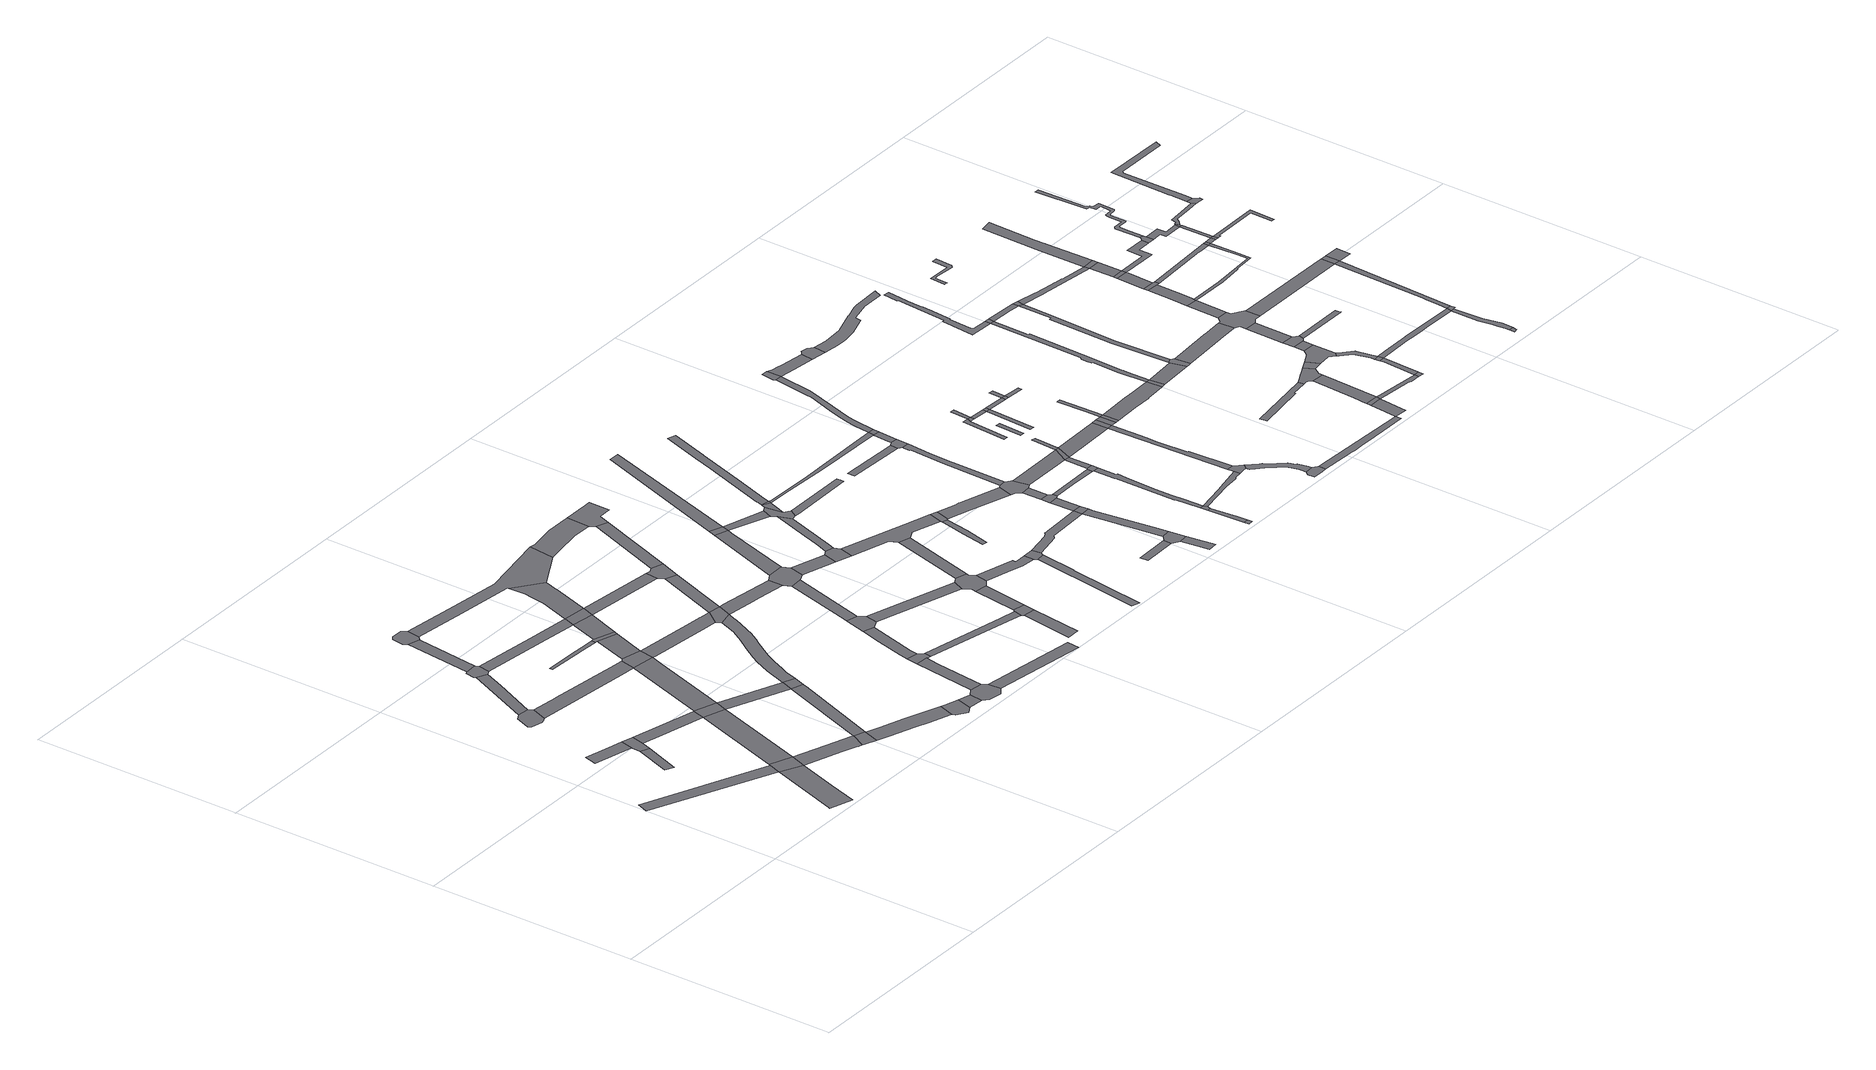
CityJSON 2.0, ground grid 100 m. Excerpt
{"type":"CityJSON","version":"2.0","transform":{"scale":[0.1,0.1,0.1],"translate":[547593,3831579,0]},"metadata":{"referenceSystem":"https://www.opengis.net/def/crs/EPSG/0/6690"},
"CityObjects":{
"road1":{"type":"Road","attributes":{"RoadStructureAttribute.sectionType":"1"},"geometry":[{"type":"MultiSurface","lod":"1","boundaries":[[[0,1,2,3]]]}]},
"road2":{"type":"Road","attributes":{"RoadStructureAttribute.sectionType":"1"},"geometry":[{"type":"MultiSurface","lod":"1","boundaries":[[[4,5,6,7,8,9]]]}]},
"road3":{"type":"Road","geometry":[{"type":"MultiSurface","lod":"1","boundaries":[[[10,11,12,13]]]}]},
"road4":{"type":"Road","attributes":{"RoadStructureAttribute.sectionType":"1"},"geometry":[{"type":"MultiSurface","lod":"1","boundaries":[[[14,15,16,17,18,19,20]]]}]},
"road5":{"type":"Road","geometry":[{"type":"MultiSurface","lod":"1","boundaries":[[[9,8,10,13,21,22]]]}]},
"road6":{"type":"Road","geometry":[{"type":"MultiSurface","lod":"1","boundaries":[[[23,3,2,14,20,24]]]}]},
"road7":{"type":"Road","geometry":[{"type":"MultiSurface","lod":"1","boundaries":[[[25,26,27,28,29,30,31,32,33,34,35]]]}]},
"road8":{"type":"Road","attributes":{"RoadStructureAttribute.sectionType":"1"},"geometry":[{"type":"MultiSurface","lod":"1","boundaries":[[[22,21,36,37,38]]]}]},
"road9":{"type":"Road","attributes":{"RoadStructureAttribute.sectionType":"1"},"geometry":[{"type":"MultiSurface","lod":"1","boundaries":[[[39,25,35,40,41]]]}]},
"road10":{"type":"Road","attributes":{"RoadStructureAttribute.sectionType":"1"},"geometry":[{"type":"MultiSurface","lod":"1","boundaries":[[[37,42,23,24,43,44]]]}]},
"road11":{"type":"Road","attributes":{"RoadStructureAttribute.sectionType":"1"},"geometry":[{"type":"MultiSurface","lod":"1","boundaries":[[[45,46,24,20,47,48,49,50,51]]]}]},
"road12":{"type":"Road","geometry":[{"type":"MultiSurface","lod":"1","boundaries":[[[52,53,54,55,39,41,56,57]]]}]},
"road13":{"type":"Road","attributes":{"RoadStructureAttribute.sectionType":"1"},"geometry":[{"type":"MultiSurface","lod":"1","boundaries":[[[58,59,60,61,32,31,62,63,64]]]}]},
"road14":{"type":"Road","geometry":[{"type":"MultiSurface","lod":"1","boundaries":[[[51,50,65,66,67,68,69]]]}]},
"road15":{"type":"Road","geometry":[{"type":"MultiSurface","lod":"1","boundaries":[[[38,37,44,70,71,72]]]}]},
"road16":{"type":"Road","attributes":{"RoadStructureAttribute.sectionType":"1"},"geometry":[{"type":"MultiSurface","lod":"1","boundaries":[[[73,53,52,74]]]}]},
"road17":{"type":"Road","geometry":[{"type":"MultiSurface","lod":"1","boundaries":[[[75,76,77,73,74,78,79,80]]]}]},
"road18":{"type":"Road","attributes":{"RoadStructureAttribute.sectionType":"1"},"geometry":[{"type":"MultiSurface","lod":"1","boundaries":[[[63,81,82,83,72,71,84,85]]]}]},
"road19":{"type":"Road","attributes":{"RoadStructureAttribute.sectionType":"1"},"geometry":[{"type":"MultiSurface","lod":"1","boundaries":[[[86,51,69,87,88]]]}]},
"road20":{"type":"Road","attributes":{"RoadStructureAttribute.sectionType":"1"},"geometry":[{"type":"MultiSurface","lod":"1","boundaries":[[[70,44,86,89]]]}]},
"road21":{"type":"Road","attributes":{"RoadStructureAttribute.sectionType":"1"},"geometry":[{"type":"MultiSurface","lod":"1","boundaries":[[[90,91,92,68,67,93,94,95,96,97]]]}]},
"road22":{"type":"Road","attributes":{"RoadStructureAttribute.sectionType":"1"},"geometry":[{"type":"MultiSurface","lod":"1","boundaries":[[[98,99,100,101,102,103,104,105,106]]]}]},
"road23":{"type":"Road","attributes":{"RoadStructureAttribute.sectionType":"1"},"geometry":[{"type":"MultiSurface","lod":"1","boundaries":[[[107,108,57,56,109,110,111]]]}]},
"road24":{"type":"Road","geometry":[{"type":"MultiSurface","lod":"1","boundaries":[[[112,64,63,85,113]]]}]},
"road25":{"type":"Road","geometry":[{"type":"MultiSurface","lod":"1","boundaries":[[[89,86,88,114]]]}]},
"road26":{"type":"Road","geometry":[{"type":"MultiSurface","lod":"1","boundaries":[[[115,97,96,116,117,118,119]]]}]},
"road27":{"type":"Road","attributes":{"RoadStructureAttribute.sectionType":"1"},"geometry":[{"type":"MultiSurface","lod":"1","boundaries":[[[120,121,112,113,122]]]}]},
"road28":{"type":"Road","geometry":[{"type":"MultiSurface","lod":"1","boundaries":[[[123,106,105,120,122,124,125]]]}]},
"road29":{"type":"Road","attributes":{"RoadStructureAttribute.sectionType":"1"},"geometry":[{"type":"MultiSurface","lod":"1","boundaries":[[[119,118,126,127]]]}]},
"road30":{"type":"Road","attributes":{"RoadStructureAttribute.sectionType":"1"},"geometry":[{"type":"MultiSurface","lod":"1","boundaries":[[[110,128,125,124,129]]]}]},
"road31":{"type":"Road","geometry":[{"type":"MultiSurface","lod":"1","boundaries":[[[130,127,126,131,132,133,134,135,136]]]}]},
"road32":{"type":"Road","attributes":{"RoadStructureAttribute.sectionType":"1"},"geometry":[{"type":"MultiSurface","lod":"1","boundaries":[[[137,138,139,140,141,142,143,144,145,146,147,148,149,150,151,152,153,154,155,156,157,158,89,114]]]}]},
"road33":{"type":"Road","geometry":[{"type":"MultiSurface","lod":"1","boundaries":[[[111,110,129,159]]]}]},
"road34":{"type":"Road","attributes":{"RoadStructureAttribute.sectionType":"1"},"geometry":[{"type":"MultiSurface","lod":"1","boundaries":[[[160,161,162,163,113,85,164,165,166,167]]]}]},
"road35":{"type":"Road","geometry":[{"type":"MultiSurface","lod":"1","boundaries":[[[168,79,78,169,170,171,172,173,174,175,176]]]}]},
"road36":{"type":"Road","attributes":{"RoadStructureAttribute.sectionType":"1"},"geometry":[{"type":"MultiSurface","lod":"1","boundaries":[[[177,136,135,178,179,180]]]}]},
"road37":{"type":"Road","attributes":{"RoadStructureAttribute.sectionType":"1"},"geometry":[{"type":"MultiSurface","lod":"1","boundaries":[[[172,181,182,183,184,185,186,187,188,111,159,189,190,191,173]]]}]},
"road38":{"type":"Road","geometry":[{"type":"MultiSurface","lod":"1","boundaries":[[[192,177,180,193,194,195,196,197]]]}]},
"road39":{"type":"Road","geometry":[{"type":"MultiSurface","lod":"1","boundaries":[[[167,166,198,199,151,150,200]]]}]},
"road40":{"type":"Road","attributes":{"RoadStructureAttribute.sectionType":"1"},"geometry":[{"type":"MultiSurface","lod":"1","boundaries":[[[201,202,203,192,197,204,205]]]}]},
"road41":{"type":"Road","attributes":{"RoadStructureAttribute.sectionType":"1"},"geometry":[{"type":"MultiSurface","lod":"1","boundaries":[[[159,129,206,207]]]}]},
"road42":{"type":"Road","attributes":{"RoadStructureAttribute.sectionType":"1"},"geometry":[{"type":"MultiSurface","lod":"1","boundaries":[[[134,133,208,209]]]}]},
"road43":{"type":"Road","attributes":{"RoadStructureAttribute.sectionType":"1"},"geometry":[{"type":"MultiSurface","lod":"1","boundaries":[[[210,167,200,211]]]}]},
"road44":{"type":"Road","geometry":[{"type":"MultiSurface","lod":"1","boundaries":[[[212,201,205,213,214,215]]]}]},
"road45":{"type":"Road","attributes":{"RoadStructureAttribute.sectionType":"1"},"geometry":[{"type":"MultiSurface","lod":"1","boundaries":[[[216,217,200,150,218,219,220,221,222]]]}]},
"road46":{"type":"Road","attributes":{"RoadStructureAttribute.sectionType":"1"},"geometry":[{"type":"MultiSurface","lod":"1","boundaries":[[[223,224,195,194,225,226,227]]]}]},
"road47":{"type":"Road","geometry":[{"type":"MultiSurface","lod":"1","boundaries":[[[228,229,207,206,210,211,230]]]}]},
"road48":{"type":"Road","attributes":{"RoadStructureAttribute.sectionType":"1"},"geometry":[{"type":"MultiSurface","lod":"1","boundaries":[[[231,232,233,212,215]]]}]},
"road49":{"type":"Road","attributes":{"RoadStructureAttribute.sectionType":"1"},"geometry":[{"type":"MultiSurface","lod":"1","boundaries":[[[214,213,234,235]]]}]},
"road50":{"type":"Road","attributes":{"RoadStructureAttribute.sectionType":"1"},"geometry":[{"type":"MultiSurface","lod":"1","boundaries":[[[236,237,175,174,238,239,240,241]]]}]},
"road51":{"type":"Road","geometry":[{"type":"MultiSurface","lod":"1","boundaries":[[[242,243,222,221,232,231,244,245]]]}]},
"road52":{"type":"Road","attributes":{"RoadStructureAttribute.sectionType":"1"},"geometry":[{"type":"MultiSurface","lod":"1","boundaries":[[[246,247,248,249,250]]]}]},
"road53":{"type":"Road","attributes":{"RoadStructureAttribute.sectionType":"1"},"geometry":[{"type":"MultiSurface","lod":"1","boundaries":[[[251,228,230,252]]]}]},
"road54":{"type":"Road","geometry":[{"type":"MultiSurface","lod":"1","boundaries":[[[253,227,226,246,250,254]]]}]},
"road55":{"type":"Road","attributes":{"RoadStructureAttribute.sectionType":"1"},"geometry":[{"type":"MultiSurface","lod":"1","boundaries":[[[255,245,244,256,257]]]}]},
"road56":{"type":"Road","attributes":{"RoadStructureAttribute.sectionType":"1"},"geometry":[{"type":"MultiSurface","lod":"1","boundaries":[[[258,253,254,259]]]}]},
"road57":{"type":"Road","attributes":{"RoadStructureAttribute.sectionType":"1"},"geometry":[{"type":"MultiSurface","lod":"1","boundaries":[[[260,243,242,261,262]]]}]},
"road58":{"type":"Road","geometry":[{"type":"MultiSurface","lod":"1","boundaries":[[[241,240,251,252,263,264,265,266]]]}]},
"road59":{"type":"Road","geometry":[{"type":"MultiSurface","lod":"1","boundaries":[[[267,235,234,268,258,259,269,270,271,272,273,274]]]}]},
"road60":{"type":"Road","geometry":[{"type":"MultiSurface","lod":"1","boundaries":[[[275,257,256,276,277,278]]]}]},
"road61":{"type":"Road","geometry":[{"type":"MultiSurface","lod":"1","boundaries":[[[279,260,262,280]]]}]},
"road62":{"type":"Road","attributes":{"RoadStructureAttribute.sectionType":"1"},"geometry":[{"type":"MultiSurface","lod":"1","boundaries":[[[281,267,274,282]]]}]},
"road63":{"type":"Road","attributes":{"RoadStructureAttribute.sectionType":"1"},"geometry":[{"type":"MultiSurface","lod":"1","boundaries":[[[283,284,285,286,275,278,287,288]]]}]},
"road64":{"type":"Road","attributes":{"RoadStructureAttribute.sectionType":"1"},"geometry":[{"type":"MultiSurface","lod":"1","boundaries":[[[289,290,272,271,291,292,293,294]]]}]},
"road65":{"type":"Road","attributes":{"RoadStructureAttribute.sectionType":"1"},"geometry":[{"type":"MultiSurface","lod":"1","boundaries":[[[280,262,295,296]]]}]},
"road66":{"type":"Road","attributes":{"RoadStructureAttribute.sectionType":"1"},"geometry":[{"type":"MultiSurface","lod":"1","boundaries":[[[297,298,299,300,301,302,303,304]]]}]},
"road67":{"type":"Road","geometry":[{"type":"MultiSurface","lod":"1","boundaries":[[[305,277,276,306,281,282,307,308,309,310,311]]]}]},
"road68":{"type":"Road","attributes":{"RoadStructureAttribute.sectionType":"1"},"geometry":[{"type":"MultiSurface","lod":"1","boundaries":[[[312,279,280,313]]]}]},
"road69":{"type":"Road","geometry":[{"type":"MultiSurface","lod":"1","boundaries":[[[314,315,296,295,283,288,316,317,318,319,320]]]}]},
"road70":{"type":"Road","geometry":[{"type":"MultiSurface","lod":"1","boundaries":[[[321,294,293,300,299,322,323]]]}]},
"road71":{"type":"Road","attributes":{"RoadStructureAttribute.sectionType":"1"},"geometry":[{"type":"MultiSurface","lod":"1","boundaries":[[[324,314,320,325,326,327]]]}]},
"road72":{"type":"Road","geometry":[{"type":"MultiSurface","lod":"1","boundaries":[[[324,327,328]]]}]},
"road73":{"type":"Road","attributes":{"RoadStructureAttribute.sectionType":"1"},"geometry":[{"type":"MultiSurface","lod":"1","boundaries":[[[329,330,331,332,333,334,335,336,337]]]}]},
"road74":{"type":"Road","attributes":{"RoadStructureAttribute.sectionType":"1"},"geometry":[{"type":"MultiSurface","lod":"1","boundaries":[[[338,339,340,341,318,317]]]}]},
"road75":{"type":"Road","geometry":[{"type":"MultiSurface","lod":"1","boundaries":[[[311,310,342,329,337,343,344,345]]]}]},
"road76":{"type":"Road","geometry":[{"type":"MultiSurface","lod":"1","boundaries":[[[346,347,348,349]]]}]},
"road77":{"type":"Road","attributes":{"RoadStructureAttribute.sectionType":"1"},"geometry":[{"type":"MultiSurface","lod":"1","boundaries":[[[350,351,352,353,354,355,321,323,356,357,358,359,360]]]}]},
"road78":{"type":"Road","attributes":{"RoadStructureAttribute.sectionType":"1"},"geometry":[{"type":"MultiSurface","lod":"1","boundaries":[[[361,362,363,364,365,324,328,366,367,368,369,370]]]}]},
"road79":{"type":"Road","attributes":{"RoadStructureAttribute.sectionType":"1"},"geometry":[{"type":"MultiSurface","lod":"1","boundaries":[[[371,372,373,345,344,374,375,376]]]}]},
"road80":{"type":"Road","attributes":{"RoadStructureAttribute.sectionType":"1"},"geometry":[{"type":"MultiSurface","lod":"1","boundaries":[[[377,378,379,380,381]]]}]},
"road81":{"type":"Road","geometry":[{"type":"MultiSurface","lod":"1","boundaries":[[[382,383,384,346,349,378,377]]]}]},
"road82":{"type":"Road","attributes":{"RoadStructureAttribute.sectionType":"1"},"geometry":[{"type":"MultiSurface","lod":"1","boundaries":[[[385,386,387,360,388,389,383,382]]]}]},
"road83":{"type":"Road","attributes":{"RoadStructureAttribute.sectionType":"1"},"geometry":[{"type":"MultiSurface","lod":"1","boundaries":[[[390,391,392,328,327,393,394,395,396,397]]]}]},
"road84":{"type":"Road","geometry":[{"type":"MultiSurface","lod":"1","boundaries":[[[398,350,360,387]]]}]},
"road85":{"type":"Road","attributes":{"RoadStructureAttribute.sectionType":"1"},"geometry":[{"type":"MultiSurface","lod":"1","boundaries":[[[399,400,401,350,398]]]}]},
"road86":{"type":"Road","geometry":[{"type":"MultiSurface","lod":"1","boundaries":[[[402,403,404,401,400,405,406,407]]]}]},
"road87":{"type":"Road","attributes":{"RoadStructureAttribute.sectionType":"1"},"geometry":[{"type":"MultiSurface","lod":"1","boundaries":[[[408,409,404,403]]]}]},
"road88":{"type":"Road","geometry":[{"type":"MultiSurface","lod":"1","boundaries":[[[410,411,376,375,412,409,408,413,414,415,416]]]}]},
"road89":{"type":"Road","attributes":{"RoadStructureAttribute.sectionType":"1"},"geometry":[{"type":"MultiSurface","lod":"1","boundaries":[[[417,418,419,420]]]}]},
"road90":{"type":"Road","geometry":[{"type":"MultiSurface","lod":"1","boundaries":[[[421,422,423,424]]]}]},
"road91":{"type":"Road","attributes":{"RoadStructureAttribute.sectionType":"1"},"geometry":[{"type":"MultiSurface","lod":"1","boundaries":[[[425,426,427,422,421]]]}]},
"road92":{"type":"Road","attributes":{"RoadStructureAttribute.sectionType":"1"},"geometry":[{"type":"MultiSurface","lod":"1","boundaries":[[[428,429,430,431,432,433,410,416,434,435,436,437,438]]]}]},
"road93":{"type":"Road","geometry":[{"type":"MultiSurface","lod":"1","boundaries":[[[439,440,427,426,441]]]}]},
"road94":{"type":"Road","attributes":{"RoadStructureAttribute.sectionType":"1"},"geometry":[{"type":"MultiSurface","lod":"1","boundaries":[[[442,407,406,443,444]]]}]},
"road95":{"type":"Road","geometry":[{"type":"MultiSurface","lod":"1","boundaries":[[[445,420,419,428,438,446]]]}]},
"road96":{"type":"Road","attributes":{"RoadStructureAttribute.sectionType":"1"},"geometry":[{"type":"MultiSurface","lod":"1","boundaries":[[[447,448,449,450,451,452,440,439,453,454,455,456,457,458,459,460]]]}]},
"road97":{"type":"Road","attributes":{"RoadStructureAttribute.sectionType":"1"},"geometry":[{"type":"MultiSurface","lod":"1","boundaries":[[[461,462,414,413,463,464]]]}]},
"road98":{"type":"Road","attributes":{"RoadStructureAttribute.sectionType":"1"},"geometry":[{"type":"MultiSurface","lod":"1","boundaries":[[[396,465,466,445,446,467]]]}]},
"road99":{"type":"Road","geometry":[{"type":"MultiSurface","lod":"1","boundaries":[[[397,396,467,468]]]}]},
"road100":{"type":"Road","geometry":[{"type":"MultiSurface","lod":"1","boundaries":[[[469,442,444,447,460,470]]]}]},
"road101":{"type":"Road","attributes":{"RoadStructureAttribute.sectionType":"1"},"geometry":[{"type":"MultiSurface","lod":"1","boundaries":[[[471,472,473,439,441,474,475,476,477]]]}]},
"road102":{"type":"Road","attributes":{"RoadStructureAttribute.sectionType":"1"},"geometry":[{"type":"MultiSurface","lod":"1","boundaries":[[[464,469,470,478]]]}]},
"road103":{"type":"Road","geometry":[{"type":"MultiSurface","lod":"1","boundaries":[[[479,461,464,478]]]}]},
"road104":{"type":"Road","attributes":{"RoadStructureAttribute.sectionType":"1"},"geometry":[{"type":"MultiSurface","lod":"1","boundaries":[[[480,481,461,479]]]}]},
"road105":{"type":"Road","attributes":{"RoadStructureAttribute.sectionType":"1"},"geometry":[{"type":"MultiSurface","lod":"1","boundaries":[[[482,483,484,485,486,487,488,489,397,468,490,491,492,493,494,495]]]}]},
"road106":{"type":"Road","geometry":[{"type":"MultiSurface","lod":"1","boundaries":[[[496,497,498,499,500]]]}]},
"road107":{"type":"Road","attributes":{"RoadStructureAttribute.sectionType":"1"},"geometry":[{"type":"MultiSurface","lod":"1","boundaries":[[[501,502,503,504]]]}]},
"road108":{"type":"Road","geometry":[{"type":"MultiSurface","lod":"1","boundaries":[[[505,471,477,506,507,508,509,510]]]}]},
"road109":{"type":"Road","attributes":{"RoadStructureAttribute.sectionType":"1"},"geometry":[{"type":"MultiSurface","lod":"1","boundaries":[[[511,479,478,512,513,514,515]]]}]},
"road110":{"type":"Road","geometry":[{"type":"MultiSurface","lod":"1","boundaries":[[[500,499,516,517]]]}]},
"road111":{"type":"Road","geometry":[{"type":"MultiSurface","lod":"1","boundaries":[[[518,519,500,517]]]}]},
"road112":{"type":"Road","geometry":[{"type":"MultiSurface","lod":"1","boundaries":[[[517,516,520,521]]]}]},
"road113":{"type":"Road","attributes":{"RoadStructureAttribute.sectionType":"1"},"geometry":[{"type":"MultiSurface","lod":"1","boundaries":[[[522,523,524,525,526,527,528,508,507,529,530,531,532,533,534,535,536,537,538,539,540,541]]]}]},
"road114":{"type":"Road","geometry":[{"type":"MultiSurface","lod":"1","boundaries":[[[520,542,543,544]]]}]},
"road115":{"type":"Road","geometry":[{"type":"MultiSurface","lod":"1","boundaries":[[[545,546,547,482,495,548]]]}]},
"road116":{"type":"Road","attributes":{"RoadStructureAttribute.sectionType":"1"},"geometry":[{"type":"MultiSurface","lod":"1","boundaries":[[[549,550,551,552,553,554,555,515,505,510]]]}]},
"road117":{"type":"Road","geometry":[{"type":"MultiSurface","lod":"1","boundaries":[[[556,541,540,557,558,559,560,561,562]]]}]},
"road118":{"type":"Road","geometry":[{"type":"MultiSurface","lod":"1","boundaries":[[[521,520,544,563]]]}]},
"road119":{"type":"Road","geometry":[{"type":"MultiSurface","lod":"1","boundaries":[[[564,511,515,555]]]}]},
"road120":{"type":"Road","geometry":[{"type":"MultiSurface","lod":"1","boundaries":[[[563,544,565,566]]]}]},
"road121":{"type":"Road","attributes":{"RoadStructureAttribute.sectionType":"1"},"geometry":[{"type":"MultiSurface","lod":"1","boundaries":[[[567,568,569,548,495,570,571,572]]]}]},
"road122":{"type":"Road","attributes":{"RoadStructureAttribute.sectionType":"1"},"geometry":[{"type":"MultiSurface","lod":"1","boundaries":[[[573,564,555,574]]]}]},
"road123":{"type":"Road","geometry":[{"type":"MultiSurface","lod":"1","boundaries":[[[575,573,574,576]]]}]},
"road124":{"type":"Road","geometry":[{"type":"MultiSurface","lod":"1","boundaries":[[[566,565,577,578]]]}]},
"road125":{"type":"Road","geometry":[{"type":"MultiSurface","lod":"1","boundaries":[[[579,580,566,578]]]}]},
"road126":{"type":"Road","geometry":[{"type":"MultiSurface","lod":"1","boundaries":[[[581,582,583,584,573,575]]]}]},
"road127":{"type":"Road","geometry":[{"type":"MultiSurface","lod":"1","boundaries":[[[585,586,578,577]]]}]},
"road128":{"type":"Road","geometry":[{"type":"MultiSurface","lod":"1","boundaries":[[[587,588,572,571,589,590,591,592]]]}]},
"road129":{"type":"Road","attributes":{"RoadStructureAttribute.sectionType":"1"},"geometry":[{"type":"MultiSurface","lod":"1","boundaries":[[[562,561,593,594,595,596,597,598,599,600]]]}]},
"road130":{"type":"Road","attributes":{"RoadStructureAttribute.sectionType":"1"},"geometry":[{"type":"MultiSurface","lod":"1","boundaries":[[[601,602,603,604,605,575,576,606,607,608,609,610]]]}]},
"road131":{"type":"Road","geometry":[{"type":"MultiSurface","lod":"1","boundaries":[[[601,610,611,612]]]}]},
"road132":{"type":"Road","attributes":{"RoadStructureAttribute.sectionType":"1"},"geometry":[{"type":"MultiSurface","lod":"1","boundaries":[[[613,614,615,616,617,618,619]]]}]},
"road133":{"type":"Road","attributes":{"RoadStructureAttribute.sectionType":"1"},"geometry":[{"type":"MultiSurface","lod":"1","boundaries":[[[620,621,622,623,624,625,626,590,589,627,628,629,630,631,632,633,634,635]]]}]},
"road134":{"type":"Road","attributes":{"RoadStructureAttribute.sectionType":"1"},"geometry":[{"type":"MultiSurface","lod":"1","boundaries":[[[636,637,638,612,611,639,640,641]]]}]},
"road135":{"type":"Road","attributes":{"RoadStructureAttribute.sectionType":"1"},"geometry":[{"type":"MultiSurface","lod":"1","boundaries":[[[642,643,644,645,646,647,648,649,650,651,652,653,654,655,601,612]]]}]},
"road136":{"type":"Road","attributes":{"RoadStructureAttribute.sectionType":"1"},"geometry":[{"type":"MultiSurface","lod":"1","boundaries":[[[656,657,600,658,659]]]}]},
"road137":{"type":"Road","geometry":[{"type":"MultiSurface","lod":"1","boundaries":[[[660,656,659,661]]]}]},
"road138":{"type":"Road","geometry":[{"type":"MultiSurface","lod":"1","boundaries":[[[662,663,664,665,666,636,641,667,668,669]]]}]},
"road139":{"type":"Road","attributes":{"RoadStructureAttribute.sectionType":"1"},"geometry":[{"type":"MultiSurface","lod":"1","boundaries":[[[670,671,672,673,660,661,674]]]}]},
"road140":{"type":"Road","attributes":{"RoadStructureAttribute.sectionType":"1"},"geometry":[{"type":"MultiSurface","lod":"1","boundaries":[[[675,676,677,678,679,680,681,649,682,683,684,685,686,687,688,689,690,691,692,693]]]}]},
"road141":{"type":"Road","geometry":[{"type":"MultiSurface","lod":"1","boundaries":[[[682,649,648,694]]]}]},
"road142":{"type":"Road","geometry":[{"type":"MultiSurface","lod":"1","boundaries":[[[695,696,697,698,613,619,699,700,670,674,701,702]]]}]},
"road143":{"type":"Road","attributes":{"RoadStructureAttribute.sectionType":"1"},"geometry":[{"type":"MultiSurface","lod":"1","boundaries":[[[703,704,705,706,665,664,707,708,709,710,711]]]}]},
"road144":{"type":"Road","attributes":{"RoadStructureAttribute.sectionType":"1"},"geometry":[{"type":"MultiSurface","lod":"1","boundaries":[[[661,659,712,713,714,715]]]}]},
"road145":{"type":"Road","attributes":{"RoadStructureAttribute.sectionType":"1"},"geometry":[{"type":"MultiSurface","lod":"1","boundaries":[[[694,648,716,703,717]]]}]},
"road146":{"type":"Road","attributes":{"RoadStructureAttribute.sectionType":"1"},"geometry":[{"type":"MultiSurface","lod":"1","boundaries":[[[718,695,702,719]]]}]},
"road147":{"type":"Road","attributes":{"RoadStructureAttribute.sectionType":"1"},"geometry":[{"type":"MultiSurface","lod":"1","boundaries":[[[720,721,722,669,668,723]]]}]},
"road148":{"type":"Road","geometry":[{"type":"MultiSurface","lod":"1","boundaries":[[[717,703,711,724]]]}]},
"road149":{"type":"Road","geometry":[{"type":"MultiSurface","lod":"1","boundaries":[[[725,726,718,719,727,728,729,730]]]}]},
"road150":{"type":"Road","geometry":[{"type":"MultiSurface","lod":"1","boundaries":[[[731,715,714,732]]]}]},
"road151":{"type":"Road","attributes":{"RoadStructureAttribute.sectionType":"1"},"geometry":[{"type":"MultiSurface","lod":"1","boundaries":[[[733,734,735,715,731]]]}]},
"road152":{"type":"Road","attributes":{"RoadStructureAttribute.sectionType":"1"},"geometry":[{"type":"MultiSurface","lod":"1","boundaries":[[[736,737,738,729,728,739,740,741,742,743]]]}]},
"road153":{"type":"Road","attributes":{"RoadStructureAttribute.sectionType":"1"},"geometry":[{"type":"MultiSurface","lod":"1","boundaries":[[[744,725,730,745]]]}]},
"road154":{"type":"Road","geometry":[{"type":"MultiSurface","lod":"1","boundaries":[[[743,742,734,733]]]}]},
"road155":{"type":"Road","geometry":[{"type":"MultiSurface","lod":"1","boundaries":[[[746,744,745,747,748,749,750,751]]]}]},
"road156":{"type":"Road","attributes":{"RoadStructureAttribute.sectionType":"1"},"geometry":[{"type":"MultiSurface","lod":"1","boundaries":[[[752,746,751,753]]]}]},
"road157":{"type":"Road","attributes":{"RoadStructureAttribute.sectionType":"1"},"geometry":[{"type":"MultiSurface","lod":"1","boundaries":[[[754,755,756,757,758,759,760,761,762,763,764]]]}]},
"road158":{"type":"Road","geometry":[{"type":"MultiSurface","lod":"1","boundaries":[[[765,766,767,720,723,768,752,753,769,770,771,772,773,774,775,776,777]]]}]},
"road159":{"type":"Road","attributes":{"RoadStructureAttribute.sectionType":"1"},"geometry":[{"type":"MultiSurface","lod":"1","boundaries":[[[778,779,780,781,782,783,784,724,711,785,786,787,788]]]}]},
"road160":{"type":"Road","geometry":[{"type":"MultiSurface","lod":"1","boundaries":[[[789,765,777,790]]]}]},
"road161":{"type":"Road","attributes":{"RoadStructureAttribute.sectionType":"1"},"geometry":[{"type":"MultiSurface","lod":"1","boundaries":[[[791,792,793,794,749,748]]]}]},
"road162":{"type":"Road","attributes":{"function":"3","RoadStructureAttribute.sectionType":"1"},"geometry":[{"type":"MultiSurface","lod":"1","boundaries":[[[795,796,789,790,797,798,799,800,801]]]}]},
"road163":{"type":"Road","attributes":{"RoadStructureAttribute.sectionType":"1"},"geometry":[{"type":"MultiSurface","lod":"1","boundaries":[[[802,803,804,743,733,805,806,807,808,809,810,811,812,813,814]]]}]},
"road164":{"type":"Road","geometry":[{"type":"MultiSurface","lod":"1","boundaries":[[[815,795,801,816,817,818]]]}]},
"road165":{"type":"Road","attributes":{"function":"3","RoadStructureAttribute.sectionType":"1"},"geometry":[{"type":"MultiSurface","lod":"1","boundaries":[[[819,815,818,820,821]]]}]},
"road166":{"type":"Road","geometry":[{"type":"MultiSurface","lod":"1","boundaries":[[[822,823,819,821]]]}]},
"road167":{"type":"Road","attributes":{"function":"3","RoadStructureAttribute.sectionType":"1"},"geometry":[{"type":"MultiSurface","lod":"1","boundaries":[[[824,787,823,822]]]}]},
"road168":{"type":"Road","geometry":[{"type":"MultiSurface","lod":"1","boundaries":[[[825,788,787,824]]]}]},
"road169":{"type":"Road","attributes":{"function":"3","RoadStructureAttribute.sectionType":"1"},"geometry":[{"type":"MultiSurface","lod":"1","boundaries":[[[826,827,828,829,830,831,832,833,834,788,825]]]}]},
"road170":{"type":"Road","geometry":[{"type":"MultiSurface","lod":"1","boundaries":[[[835,836,837,838,839]]]}]},
"road171":{"type":"Road","attributes":{"function":"3","RoadStructureAttribute.sectionType":"1"},"geometry":[{"type":"MultiSurface","lod":"1","boundaries":[[[773,772,840,841]]]}]},
"road172":{"type":"Road","attributes":{"RoadStructureAttribute.sectionType":"1"},"geometry":[{"type":"MultiSurface","lod":"1","boundaries":[[[842,843,844,845,846,847,848,849,850,851,797,790]]]}]},
"road173":{"type":"Road","attributes":{"RoadStructureAttribute.sectionType":"1"},"geometry":[{"type":"MultiSurface","lod":"1","boundaries":[[[813,852,853,854,855,835,839,856,857,858]]]}]},
"road174":{"type":"Road","attributes":{"RoadStructureAttribute.sectionType":"1"},"geometry":[{"type":"MultiSurface","lod":"1","boundaries":[[[859,860,822,821,861,862,863,864,865,866]]]}]},
"road175":{"type":"Road","attributes":{"RoadStructureAttribute.sectionType":"1"},"geometry":[{"type":"MultiSurface","lod":"1","boundaries":[[[867,817,816,868,869,848]]]}]},
"road176":{"type":"Road","geometry":[{"type":"MultiSurface","lod":"1","boundaries":[[[870,814,813,858,871]]]}]},
"road177":{"type":"Road","attributes":{"RoadStructureAttribute.sectionType":"1"},"geometry":[{"type":"MultiSurface","lod":"1","boundaries":[[[840,872,873,874,875,876,814,870,877]]]}]},
"road178":{"type":"Road","geometry":[{"type":"MultiSurface","lod":"1","boundaries":[[[878,879,866,865,880,881,882]]]}]},
"road179":{"type":"Road","geometry":[{"type":"MultiSurface","lod":"1","boundaries":[[[883,867,848,847]]]}]},
"road180":{"type":"Road","attributes":{"RoadStructureAttribute.sectionType":"1"},"geometry":[{"type":"MultiSurface","lod":"1","boundaries":[[[884,883,847,885]]]}]},
"road181":{"type":"Road","attributes":{"RoadStructureAttribute.sectionType":"1"},"geometry":[{"type":"MultiSurface","lod":"1","boundaries":[[[886,887,881,880,888,889,890,891]]]}]},
"road182":{"type":"Road","geometry":[{"type":"MultiSurface","lod":"1","boundaries":[[[841,840,877,892]]]}]},
"road183":{"type":"Road","geometry":[{"type":"MultiSurface","lod":"1","boundaries":[[[884,885,893,894]]]}]},
"road184":{"type":"Road","attributes":{"RoadStructureAttribute.sectionType":"1"},"geometry":[{"type":"MultiSurface","lod":"1","boundaries":[[[890,884,894,895]]]}]},
"road185":{"type":"Road","attributes":{"function":"3","RoadStructureAttribute.sectionType":"1"},"geometry":[{"type":"MultiSurface","lod":"1","boundaries":[[[892,877,896,897,898]]]}]},
"road186":{"type":"Road","attributes":{"RoadStructureAttribute.sectionType":"1"},"geometry":[{"type":"MultiSurface","lod":"1","boundaries":[[[899,900,901,902,903,904,905,906,907,908,909,910,911,912,913,914,915,916,917,918,919,920,921,922,923,924,925,926,927,928,929,878,882]]]}]},
"road187":{"type":"Road","geometry":[{"type":"MultiSurface","lod":"1","boundaries":[[[930,891,890,895,931]]]}]},
"road188":{"type":"Road","attributes":{"RoadStructureAttribute.sectionType":"1"},"geometry":[{"type":"MultiSurface","lod":"1","boundaries":[[[932,894,893,933,934,935,936,937,938]]]}]},
"road189":{"type":"Road","attributes":{"RoadStructureAttribute.sectionType":"1"},"geometry":[{"type":"MultiSurface","lod":"1","boundaries":[[[939,940,941,942,930,931,943,944,945,946]]]}]},
"road190":{"type":"Road","geometry":[{"type":"MultiSurface","lod":"1","boundaries":[[[947,939,946,948,949,950]]]}]},
"road191":{"type":"Road","attributes":{"RoadStructureAttribute.sectionType":"1"},"geometry":[{"type":"MultiSurface","lod":"1","boundaries":[[[951,952,953,947,950,954,955,956,957,958,959,960]]]}]}
},
"vertices":[
[27,708,0],[3,653,0],[576,402,0],[598,460,0],
[329,1078,0],[327,1078,0],[208,1108,0],[190,1048,0],[378,1001,0],[394,1062,0],
[377,956,0],[314,787,0],[355,768,0],[419,940,0],
[579,401,0],[466,69,0],[464,61,0],[572,25,0],[617,163,0],[624,187,0],[680,351,0],
[436,987,0],[451,1048,0],
[601,469,0],[708,427,0],
[321,1531,0],[293,1515,0],[264,1444,0],[274,1430,0],[330,1417,0],[347,1424,0],[359,1430,0],[390,1506,0],[389,1507,0],[386,1512,0],[377,1525,0],
[520,966,0],[748,909,0],[766,970,0],
[462,1849,0],[469,1730,0],[512,1826,0],
[746,901,0],[852,867,0],[855,876,0],
[982,331,0],[863,373,0],[864,287,0],[932,263,0],[936,261,0],[954,255,0],[992,327,0],
[534,1908,0],[477,1905,0],[464,1899,0],[456,1857,0],[533,1836,0],[543,1891,0],
[915,1445,0],[852,1452,0],[524,1490,0],[522,1490,0],[853,1379,0],[903,1374,0],[920,1444,0],
[962,252,0],[962,251,0],[1017,228,0],[1045,303,0],[1047,307,0],
[877,934,0],[876,935,0],[769,969,0],
[515,2231,0],[569,2213,0],
[526,2317,0],[509,2304,0],[501,2248,0],[589,2231,0],[597,2292,0],[580,2315,0],
[901,1370,0],[880,1303,0],[854,1225,0],[997,1305,0],[1016,1361,0],
[1148,756,0],[1200,719,0],[1206,737,0],
[1168,814,0],
[1228,239,0],[1109,280,0],[1054,300,0],[1081,205,0],[1200,164,0],[1256,142,0],[1366,104,0],[1393,178,0],
[914,1644,0],[850,1645,0],[698,1649,0],[699,1642,0],[699,1634,0],[850,1628,0],[896,1626,0],[979,1622,0],[979,1642,0],
[1052,1834,0],[848,1857,0],[849,1801,0],[1039,1779,0],[1058,1834,0],
[934,1455,0],[1031,1433,0],
[1224,790,0],
[1413,171,0],[1372,88,0],[1420,56,0],[1455,77,0],[1477,152,0],
[988,1620,0],[985,1611,0],[1087,1591,0],
[992,1642,0],[1093,1607,0],[995,1642,0],
[1531,71,0],[1538,134,0],
[1035,1767,0],[1149,1763,0],
[1571,157,0],[1555,49,0],[1619,41,0],[1653,65,0],[1650,126,0],[1633,148,0],[1573,155,0],
[1246,854,0],[1257,881,0],[1270,911,0],[1286,946,0],[1308,989,0],[1363,1077,0],[1384,1106,0],[1410,1149,0],[1428,1184,0],[1447,1228,0],[1460,1259,0],[1470,1284,0],[1480,1309,0],[1481,1312,0],[1411,1296,0],[1378,1215,0],[1341,1153,0],[1302,1096,0],[1280,1062,0],[1259,1028,0],[1241,995,0],[1207,919,0],
[1170,1821,0],
[1395,1393,0],[1393,1394,0],[1333,1400,0],[1032,1433,0],[1031,1359,0],[1342,1325,0],[1396,1320,0],[1446,1388,0],
[844,2263,0],[845,2201,0],[1115,2169,0],[1122,2168,0],[1122,2164,0],[1251,2070,0],[1426,2165,0],[1441,2288,0],[1116,2231,0],
[1613,459,0],[1636,190,0],[1662,389,0],[1676,455,0],
[1122,2142,0],[1122,2127,0],[1122,2083,0],[1117,2046,0],[1114,2028,0],[1110,2001,0],[1105,1977,0],[1086,1916,0],[1173,1831,0],[1228,2000,0],[1229,2002,0],
[1623,515,0],[1683,452,0],[1693,449,0],[1697,482,0],[1692,488,0],[1677,505,0],
[1397,1320,0],[1405,1309,0],[1508,1381,0],
[1693,789,0],[1664,686,0],[1630,556,0],[1683,545,0],[1748,774,0],
[1543,1721,0],[1549,1781,0],
[2110,3,0],[2116,64,0],
[1559,1693,0],[1615,1673,0],
[1722,895,0],[1787,792,0],[1800,851,0],[1776,880,0],
[1692,1358,0],[1532,1379,0],[1500,1310,0],[1624,1294,0],[1667,1291,0],[1801,1275,0],[1799,1344,0],
[2115,399,0],[2113,399,0],[2107,360,0],[2179,344,0],[2188,384,0],
[1594,1790,0],[1572,1779,0],[1650,1770,0],
[1878,1244,0],[1817,1239,0],[1726,908,0],
[2207,666,0],[2234,720,0],
[1593,2305,0],[1471,2287,0],[1485,2174,0],[1619,2194,0],[1717,2196,0],[1719,2306,0],
[1915,1365,0],[1834,1364,0],[1915,1259,0],[1932,1329,0],
[2187,336,0],[2187,334,0],[2151,84,0],[2212,84,0],[2247,328,0],
[1735,2169,0],[1789,2149,0],
[2195,395,0],[2255,386,0],
[1983,1314,0],[2078,1210,0],[2098,1280,0],
[2226,608,0],[2285,599,0],
[1961,1735,0],[2018,1694,0],[2024,1714,0],
[1809,2204,0],[1874,2205,0],[1872,2306,0],[1846,2306,0],
[2260,736,0],[2229,630,0],[2296,607,0],[2311,618,0],[2318,622,0],[2330,682,0],[2314,708,0],[2317,721,0],
[2125,1293,0],[2157,1186,0],[2177,1256,0],[2166,1285,0],
[1974,1772,0],[2037,1750,0],
[2360,1096,0],[2415,1078,0],
[2234,1619,0],[2174,1436,0],[2148,1360,0],[2133,1316,0],[2177,1316,0],[2257,1558,0],
[2512,616,0],[2515,634,0],[2459,587,0],[2506,575,0],[2573,569,0],[2573,617,0],
[2219,1643,0],[2239,1690,0],
[2599,385,0],[2599,387,0],[2624,558,0],[2584,555,0],[2560,391,0],[2550,324,0],[2507,25,0],[2546,13,0],
[2490,1162,0],[2339,1132,0],[2428,1085,0],[2449,1095,0],[2454,1098,0],[2595,1056,0],[2616,1125,0],
[2202,2440,0],[2255,2440,0],
[2264,1704,0],[2255,1699,0],[2279,1562,0],[2281,1562,0],[2304,1600,0],[2294,1606,0],[2276,1618,0],
[2625,618,0],[2624,561,0],[2633,574,0],
[2271,1725,0],[2298,1679,0],[2307,1704,0],[2308,1704,0],
[2311,1718,0],
[2596,1049,0],[2589,1015,0],[2570,923,0],[2547,809,0],[2546,808,0],[2559,806,0],[2571,805,0],[2600,926,0],[2622,1041,0],
[2304,1562,0],[2623,1566,0],[2623,1583,0],[2623,1601,0],
[2596,1053,0],[2626,1043,0],[2630,1045,0],[2650,1114,0],
[3008,230,0],[2840,226,0],[2840,186,0],[3008,190,0],
[2985,667,0],[2773,657,0],[2771,657,0],[2766,653,0],[2750,642,0],[2747,641,0],[2758,600,0],[2765,606,0],[2774,615,0],[2779,615,0],[2987,625,0],
[2480,2352,0],[2417,2164,0],[2386,2069,0],[2281,1756,0],[2281,1754,0],[2319,1743,0],[2381,1925,0],[2455,2152,0],[2456,2154,0],[2517,2339,0],
[2768,1080,0],[2759,1084,0],[2746,1085,0],[2743,1011,0],[2936,951,0],[2958,1022,0],
[3090,176,0],[3044,170,0],[3054,94,0],[3061,34,0],[3108,40,0],
[3080,257,0],[3034,251,0],[3011,230,0],
[3070,330,0],[3033,608,0],[3032,627,0],[2997,532,0],[3033,259,0],
[2919,1716,0],[2568,1711,0],[2330,1715,0],[2323,1703,0],[2436,1702,0],[2651,1694,0],[2996,1687,0],[3002,1717,0],
[3031,668,0],
[3028,780,0],[3028,784,0],[2982,783,0],
[3031,825,0],[3027,829,0],[2981,828,0],[3030,785,0],[3041,792,0],[3041,815,0],
[3026,926,0],[2979,922,0],
[2974,1031,0],[2963,1025,0],[2964,943,0],[3046,938,0],[3034,1011,0],[3029,1015,0],[3006,1031,0],
[2686,1591,0],[2685,1556,0],[2968,1546,0],[2970,1581,0],
[3346,51,0],[3321,50,0],[3324,27,0],[3347,28,0],
[3343,103,0],[3328,228,0],[3312,227,0],
[2985,1533,0],[2984,1524,0],[2981,1495,0],[2987,1494,0],[2980,1324,0],[2979,1289,0],[3005,1032,0],[3007,1275,0],[3009,1324,0],[3014,1422,0],[3021,1531,0],
[3330,263,0],[3310,262,0],[3337,246,0],
[3289,820,0],[3156,794,0],[3289,792,0],
[2989,1594,0],[3024,1591,0],
[3294,790,0],[3294,785,0],[3296,687,0],[3298,684,0],[3299,388,0],[3303,384,0],[3325,362,0],[3323,424,0],[3322,498,0],[3323,563,0],[3326,636,0],[3329,697,0],[3323,702,0],[3323,790,0],
[3337,1015,0],[3244,1012,0],[3245,937,0],[3293,938,0],
[2996,1683,0],[2990,1609,0],[3031,1684,0],
[3033,1715,0],
[3293,824,0],[3323,824,0],
[3626,324,0],[3495,297,0],[3474,292,0],[3513,280,0],[3583,285,0],[3594,292,0],[3630,297,0],
[3323,937,0],
[3357,1016,0],
[3364,1139,0],[3344,1141,0],
[3121,2270,0],[3094,2100,0],[3092,2069,0],[3050,1948,0],[3031,1886,0],[3020,1847,0],[3013,1811,0],[3009,1788,0],[3043,1813,0],[3053,1856,0],[3087,1964,0],[3132,2107,0],[3154,2268,0],[3155,2271,0],
[3298,1454,0],[3283,1237,0],[3302,1235,0],[3316,1433,0],[3326,1453,0],
[3348,1201,0],[3368,1199,0],[3376,1328,0],[3356,1329,0],
[3625,356,0],[3660,301,0],[3676,303,0],[3695,322,0],[3663,353,0],[3660,356,0],
[3602,1025,0],[3328,937,0],[3330,937,0],[3599,946,0],[3605,946,0],
[3344,1432,0],[3345,1451,0],
[3353,1543,0],[3333,1544,0],
[3423,1427,0],[3424,1447,0],
[3838,105,0],[3828,152,0],[3822,153,0],[3813,189,0],[3756,254,0],[3747,270,0],[3739,278,0],[3678,282,0],[3693,267,0],[3699,268,0],[3710,256,0],[3740,227,0],[3757,205,0],[3758,205,0],[3779,177,0],[3789,151,0],[3797,120,0],[3798,105,0],[3799,86,0],[3842,88,0],
[3411,1197,0],[3431,1196,0],[3443,1426,0],
[3124,2343,0],[3113,2280,0],[3119,2273,0],[3152,2341,0],
[3650,570,0],[3642,570,0],[3636,720,0],[3636,758,0],[3636,807,0],[3634,854,0],[3633,947,0],
[3862,71,0],[3786,69,0],[3783,65,0],[3785,32,0],[3842,34,0],[3865,36,0],[3864,70,0],
[3444,1446,0],
[3630,1026,0],
[3545,1421,0],[3546,1441,0],
[3231,2322,0],[3207,2327,0],[3175,2330,0],[3232,2261,0],[3341,2249,0],[3348,2308,0],
[3661,1027,0],[3664,948,0],
[3679,1028,0],[3681,948,0],
[3565,1420,0],[3566,1440,0],
[3569,1504,0],[3549,1505,0],
[3674,1241,0],[3663,1240,0],[3652,1238,0],[3661,1094,0],
[3650,1415,0],[3651,1435,0],
[3366,2322,0],[3366,2320,0],[3417,2240,0],[3424,2299,0],[3403,2316,0],[3401,2318,0],
[4019,28,0],[4039,27,0],[4056,26,0],[4098,26,0],[4194,25,0],[4214,24,0],[4373,24,0],[4375,54,0],
[4000,1039,0],[3990,1039,0],[3902,1036,0],[3841,1034,0],[3690,1028,0],[3806,952,0],[3898,955,0],[3903,956,0],[3920,957,0],[4006,964,0],
[4026,966,0],[4020,1040,0],
[4362,537,0],[4031,489,0],[4034,472,0],[4036,455,0],[4283,491,0],[4282,498,0],[4366,510,0],
[3936,2365,0],[3801,2361,0],[3780,2358,0],[3711,2336,0],[3710,2336,0],[3595,2299,0],[3496,2291,0],[3493,2231,0],[3525,2231,0],[3553,2233,0],[3615,2243,0],[3712,2275,0],[3716,2304,0],[3720,2305,0],[3810,2326,0],[3920,2328,0],
[4179,1052,0],[4030,1040,0],[4028,1040,0],[4141,975,0],[4159,975,0],[4197,978,0],
[4017,1153,0],[4017,1169,0],[4017,1188,0],[4021,1335,0],[4030,1653,0],[4023,1658,0],[4026,1831,0],[4003,1829,0],[3999,1373,0],[3990,1360,0],[3990,1334,0],[3990,1309,0],[3995,1308,0],[3993,1180,0],
[4388,187,0],[4376,54,0],[4438,48,0],[4451,187,0],
[4390,212,0],[4454,207,0],
[4212,1059,0],[4210,1060,0],[4201,1066,0],[4179,1058,0],[4179,1056,0],[4209,979,0],[4224,980,0],[4218,1056,0],
[4406,494,0],[4394,278,0],[4392,247,0],[4391,231,0],[4468,491,0],
[3932,2317,0],[3926,2246,0],[3931,2244,0],[3910,1998,0],[3901,1998,0],[3888,1836,0],[3917,1834,0],[4005,1858,0],[3935,1862,0],[3924,1871,0],[3933,1986,0],[3936,1986,0],[3937,1986,0],[3944,2082,0],[3947,2132,0],[3945,2136,0],[3951,2213,0],[3957,2289,0],[3959,2314,0],
[4028,1857,0],
[4467,590,0],[4431,571,0],[4410,561,0],[4383,547,0],[4388,513,0],[4391,511,0],[4469,510,0],[4491,544,0],
[4185,1821,0],[4184,1656,0],[4173,1656,0],[4166,1336,0],[4190,1336,0],[4195,1518,0],[4199,1519,0],[4203,1662,0],[4206,1814,0],
[4626,173,0],[4641,167,0],[4689,165,0],[4690,188,0],
[4138,1827,0],[4183,1850,0],
[4509,611,0],[4539,552,0],
[4557,1081,0],[4466,1074,0],[4442,1072,0],[4561,1006,0],
[4211,1845,0],
[4579,665,0],[4561,638,0],[4599,558,0],[4623,536,0],[4640,553,0],[4641,664,0],
[4717,189,0],[4716,163,0],
[4727,371,0],[4699,369,0],[4700,349,0],
[4703,490,0],[4702,496,0],[4649,545,0],[4632,527,0],[4674,486,0],[4695,410,0],[4696,394,0],[4720,397,0],
[4580,717,0],[4642,716,0],
[4580,773,0],[4652,724,0],[4659,728,0],[4666,754,0],[4657,761,0],[4642,772,0],
[4583,961,0],[4644,960,0],
[4262,2239,0],[4154,2243,0],[4147,2168,0],[4155,2167,0],[4162,2166,0],[4164,2226,0],[4174,2231,0],[4277,2224,0],[4287,2234,0],[4291,2316,0],[4266,2316,0],
[4587,1106,0],[4569,1082,0],[4563,1081,0],[4584,993,0],[4654,968,0],[4661,973,0],[4666,977,0],[4701,977,0],[4701,1049,0],[4695,1053,0],[4649,1081,0],[4645,1083,0],[4645,1104,0],
[4466,1804,0],[4464,1807,0],[4427,1811,0],[4426,1813,0],[4398,1815,0],[4310,1827,0],[4310,1829,0],[4323,1794,0],[4326,1796,0],[4599,1764,0],[4598,1791,0],
[4592,1265,0],[4650,1263,0],
[4919,728,0],[4922,728,0],[4919,741,0],[4917,754,0],
[4597,1466,0],[4594,1340,0],[4651,1275,0],[4651,1289,0],[4653,1341,0],[4657,1457,0],[4657,1464,0],
[4918,402,0],[4918,399,0],[4774,397,0],[4877,375,0],[4877,373,0],[4886,373,0],[4887,373,0],[4919,373,0],[4985,373,0],[5028,373,0],[5029,373,0],[5195,372,0],[5200,395,0],
[4598,1490,0],[4671,1465,0],[4670,1487,0],[4658,1489,0],
[4602,1626,0],[4662,1616,0],[4662,1625,0],
[4660,1647,0],[4602,1644,0],
[4658,1765,0],
[4658,1792,0],
[4653,2026,0],[4653,2032,0],[4653,2033,0],[4654,2084,0],[4658,2314,0],[4599,2305,0],[4594,2030,0],[4594,2011,0],[4598,1798,0],
[5210,87,0],[5209,60,0],[5231,66,0],[5233,74,0],[5236,87,0],
[5220,977,0],[5221,1046,0],
[4833,1260,0],[4949,1270,0],[4955,1276,0],[5058,1284,0],[5058,1345,0],[5054,1483,0],[5038,1482,0],[5045,1345,0],[5045,1291,0],[4823,1274,0],
[5195,233,0],[5205,172,0],[5207,142,0],[5210,107,0],[5238,147,0],[5221,234,0],[5214,373,0],
[4806,1726,0],[4804,1648,0],[4838,1626,0],[4840,1626,0],[4840,1627,0],[4839,1689,0],[4907,1691,0],[4906,1726,0],
[5037,1508,0],[4970,1481,0],[4971,1479,0],
[5225,397,0],[5226,373,0],
[5217,818,0],[5214,818,0],[5209,525,0],[5209,510,0],[5204,439,0],[5250,975,0],
[4921,1746,0],[4919,1738,0],[4942,1691,0],[4942,1729,0],[4941,1744,0],
[5053,1508,0],
[5090,1511,0],[5091,1485,0],
[5021,1686,0],[5019,1730,0],[4992,1693,0],[4993,1665,0],[5086,1665,0],[5089,1688,0],
[5250,1045,0],
[5107,1486,0],[5106,1510,0],
[5102,1663,0],
[5255,975,0],[5321,973,0],[5324,1045,0],
[4938,1811,0],[4940,1858,0],[4943,1866,0],[4988,1866,0],[4995,1872,0],[4997,1947,0],[5002,1954,0],[5034,1957,0],[5042,1962,0],[5046,2045,0],[5013,2047,0],[5008,2062,0],[4993,2074,0],[4988,2309,0],[4966,2308,0],[4978,2071,0],[4981,2059,0],[4998,2054,0],[5001,2024,0],[5026,2024,0],[5031,2022,0],[5027,1979,0],[5024,1969,0],[4987,1966,0],[4984,1959,0],[4979,1941,0],[4980,1879,0],[4930,1878,0],[4925,1876,0],[4920,1868,0],[4918,1853,0],
[5094,1695,0],[5101,1674,0],
[5366,1513,0],[5126,1486,0],[5126,1493,0],[5298,1495,0],[5349,1496,0],[5347,1390,0],[5364,1389,0],
[5269,1739,0],[5243,1736,0],[5114,1725,0],[5107,1698,0],[5117,1690,0],[5132,1710,0],[5224,1718,0],[5279,1722,0],
[5269,1762,0],[5323,1720,0],[5324,1737,0],[5304,1757,0],
[5275,2149,0],[5270,1852,0],[5270,1842,0],[5304,1795,0],[5303,1859,0],[5303,2107,0],[5305,2110,0],[5310,2117,0],[5570,2115,0],[5582,2145,0]
]}
